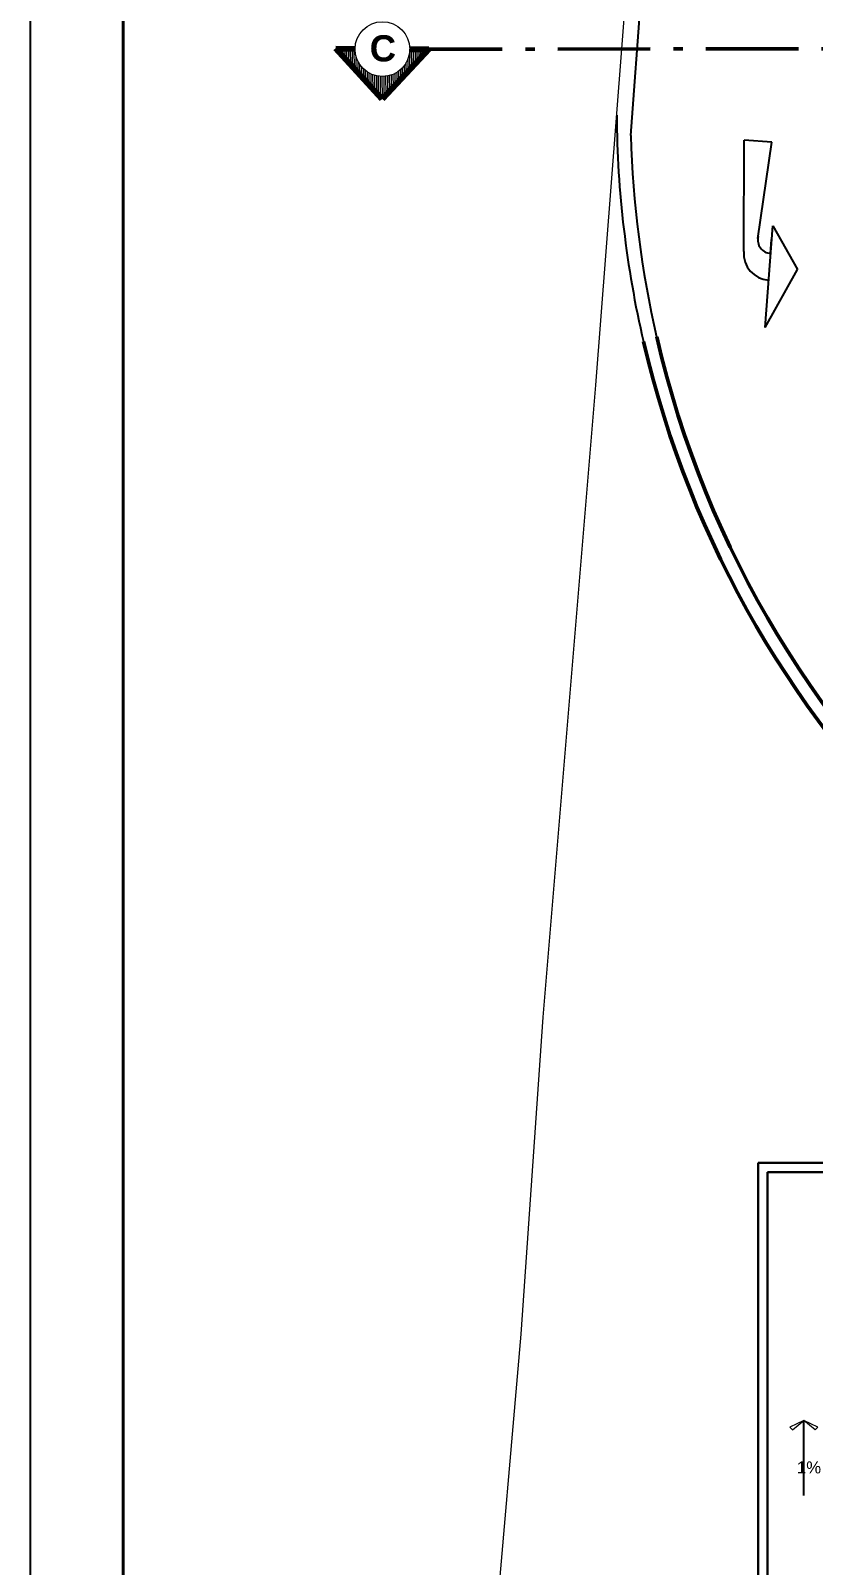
# Model space of a CAD drawing. Header units: metres. Extents: x 27 to 147, y -173 to 8.
# Drawn here: x 26.79 to 35.25, y -51.41 to -34.83 of the extents above; entities that cross this region are included whole.
import ezdxf
from ezdxf.enums import TextEntityAlignment as Align

# ---------------------------------------------------------------- set-up
doc = ezdxf.new("R2010")
doc.units = ezdxf.units.M
doc.linetypes.add('1CORTE', pattern=[1.5, 1, -0.25, 0, -0.25])
doc.linetypes.add('ACAD_ISO04W100', pattern=[30, 24, -3, 0, -3])
for name, color, linetype, lineweight in [('1', 7, 'Continuous', 5), ('2D Drafting - General_Pen_No__46', 7, 'Continuous', 25), ('AA. Proyeccion Corte', 10, '1CORTE', 50), ('CORTE_EJE', 31, 'ACAD_ISO04W100', 80), ('GRAFO 0 BLANCO', 7, 'Continuous', 0), ('grafo 2', 31, 'Continuous', 20), ('GRAFO 4', 7, 'Continuous', 30), ('Lineas Referencia', 73, 'Continuous', 13), ('muro de contencion', 211, 'Continuous', 50), ('TEXTOS-SUBTITULO', 7, 'Continuous', 30)]:
    doc.layers.add(name, color=color, linetype=linetype, lineweight=lineweight)
doc.layers.add('Rampa', color=41, linetype='Continuous')
doc.layers.add('Separador de bike pintado', color=8, linetype='Continuous')
doc.styles.add('GENERATED_STYLE_2', font='arial.ttf')
doc.styles.add('TURBO_BASS', font='swisseb.ttf')

# ---------------------------------------------------------------- blocks, each defined once
blk = doc.blocks.new('FLECHA')
at = {"layer": 'grafo 2', "ltscale": 0.05}
for p, q in [((674350.407, 8489809.493, -2.952), (674350.357, 8489809.393, -2.952)), ((674350.407, 8489809.493, -2.952), (674350.426, 8489809.474, -2.952)), ((674350.426, 8489809.474, -2.952), (674350.357, 8489809.393, -2.952)), ((674350.426, 8489809.312, -2.952), (674350.357, 8489809.393, -2.952)), ((674350.407, 8489809.293, -2.952), (674350.426, 8489809.312, -2.952))]:
    blk.add_line(p, q, dxfattribs=at)
at = {"layer": 'grafo 2', "lineweight": 25}
blk.add_line((674350.899, 8489809.393, -2.952), (674350.357, 8489809.393, -2.952), dxfattribs=at)
at = {"layer": 'grafo 2'}
blk.add_line((674350.357, 8489809.393, -2.952), (674350.407, 8489809.293, -2.952), dxfattribs=at)

msp = doc.modelspace()

# ---------------------------------------------------------------- hatches: boundary and pattern name
at = {"layer": '1', "lineweight": 5}
h = msp.add_hatch(dxfattribs=at)
h.set_pattern_fill('_USER,_O', scale=0.02, angle=630, pattern_type=0)
h.set_pattern_definition([(270.373563, (-120.526532, 21.33706), (-0.019999575, -0.000130397), [])])
h.paths.add_polyline_path([(30.586, -35.324, -0.414214), (30.292, -35.026), (30.085, -35.025), (30.584, -35.57), (31.09, -35.032), (30.884, -35.03, -0.414214)])
h = msp.add_hatch(dxfattribs=at)
h.set_pattern_fill('_USER,_O', scale=0.02, angle=630, pattern_type=0)
h.set_pattern_definition([(270.373563, (-120.526532, 21.33706), (-0.019999575, -0.000130397), [])])
h.paths.add_polyline_path([(30.586, -35.324, -0.414214), (30.292, -35.026), (30.085, -35.025), (30.584, -35.57), (31.09, -35.032), (30.884, -35.03, -0.414214)])

# ---------------------------------------------------------------- linework, layer by layer
at = {"color": 7}
msp.add_lwpolyline([(26.786, 8.485), (146.786, 8.485), (146.786, -81.515), (26.786, -81.515), (26.786, 8.485)], dxfattribs=at)
at = {"color": 7, "lineweight": 40}
msp.add_lwpolyline([(27.786, 7.485), (145.786, 7.485), (145.786, -77.621), (27.786, -77.621)], close=True, dxfattribs=at)
at = {"color": 251, "ltscale": 0.05, "true_color": 0x636466}
for radius, start, end in [(11.15, 180.4057, 193.0954), (11, 181.5597, 193)]:
    msp.add_arc((44.27, -35.664), radius, start, end, dxfattribs=at)
at = {"layer": '1', "color": 7}
msp.add_circle((30.588, -35.03), 0.296, dxfattribs=at)
msp.add_circle((30.588, -35.03), 0.296, dxfattribs=at)
at = {"layer": 'AA. Proyeccion Corte', "color": 7}
msp.add_line((30.884, -35.03), (36.673, -35.026), dxfattribs=at)
at = {"layer": 'CORTE_EJE', "color": 7, "linetype": 'ACAD_ISO04W100', "ltscale": 0.8}
msp.add_lwpolyline([(30.884, -35.03), (31.09, -35.032), (30.584, -35.57), (30.085, -35.025), (30.292, -35.026)], dxfattribs=at)
msp.add_lwpolyline([(30.884, -35.03), (31.09, -35.032), (30.584, -35.57), (30.085, -35.025), (30.292, -35.026)], dxfattribs=at)
at = {"layer": 'GRAFO 0 BLANCO', "color": 7}
msp.add_lwpolyline([(88.078, -71.03), (33.094, -68.411), (33.775, -58.138), (31.209, -57.988), (31.536, -56.066), (31.607, -54.712), (31.79, -52.363), (32.088, -48.913), (32.327, -45.49), (32.894, -38.662), (33.619, -29.294), (33.991, -18.113), (33.075, -1.142)], dxfattribs=at)
at = {"layer": 'GRAFO 4', "linetype": 'Continuous'}
for points in [[(34.649, -47.063), (46.249, -47.063), (46.249, -66.363), (34.649, -66.363)], [(34.649, -47.063), (46.249, -47.063), (46.249, -66.363), (34.649, -66.363)], [(34.749, -47.163), (46.149, -47.163), (46.149, -66.263), (34.749, -66.263)]]:
    msp.add_lwpolyline(points, close=True, dxfattribs=at)
at = {"layer": 'muro de contencion', "color": 251, "ltscale": 0.05, "true_color": 0x636466}
for radius, start, end in [(11.15, 193.0954, 260.5949), (11, 193, 264.8828)]:
    msp.add_arc((44.271, -35.664), radius, start, end, dxfattribs=at)
at = {"layer": 'Rampa'}
msp.add_line((33.274, -35.963), (33.768, -29.311), dxfattribs=at)
at = {"layer": 'Separador de bike pintado'}
for p, q in [((34.495, -37.217), (34.499, -36.014)), ((34.798, -36.036), (34.499, -36.014)), ((34.646, -37.077), (34.798, -36.036)), ((34.725, -38.036), (34.807, -36.939)), ((34.807, -36.939), (35.073, -37.41)), ((34.784, -37.238), (34.795, -37.088)), ((34.725, -38.036), (35.073, -37.41))]:
    msp.add_line(p, q, dxfattribs=at)
for centre, radius, start in [((34.795, -37.088), 0.15, 167.6002), ((34.784, -37.238), 0.29, 175.7715)]:
    msp.add_arc(centre, radius, start, 265.7715, dxfattribs=at)

# ---------------------------------------------------------------- block references
at = {"layer": 'Lineas Referencia', "xscale": 1.5, "yscale": 1.5, "zscale": 1.5, "rotation": 270}
msp.add_blockref('FLECHA', (-12734678.946, 1011475.691, 4.428), dxfattribs=at)

# ---------------------------------------------------------------- texts
at = {"layer": '2D Drafting - General_Pen_No__46', "insert": (35.029, -50.419), "char_height": 0.1, "attachment_point": 7, "style": 'GENERATED_STYLE_2'}
msp.add_mtext('{\\fSansSerif|b1|i0|c2|p2; \\fSansSerif|b0|i0|c2|p2;\\H1.3x;1%}', dxfattribs=at)
at = {"layer": 'TEXTOS-SUBTITULO', "style": 'TURBO_BASS'}
msp.add_text('C', height=0.283, rotation=360, dxfattribs=at).set_placement((30.593, -35.163), align=Align.CENTER)

doc.saveas('drawing.dxf')
